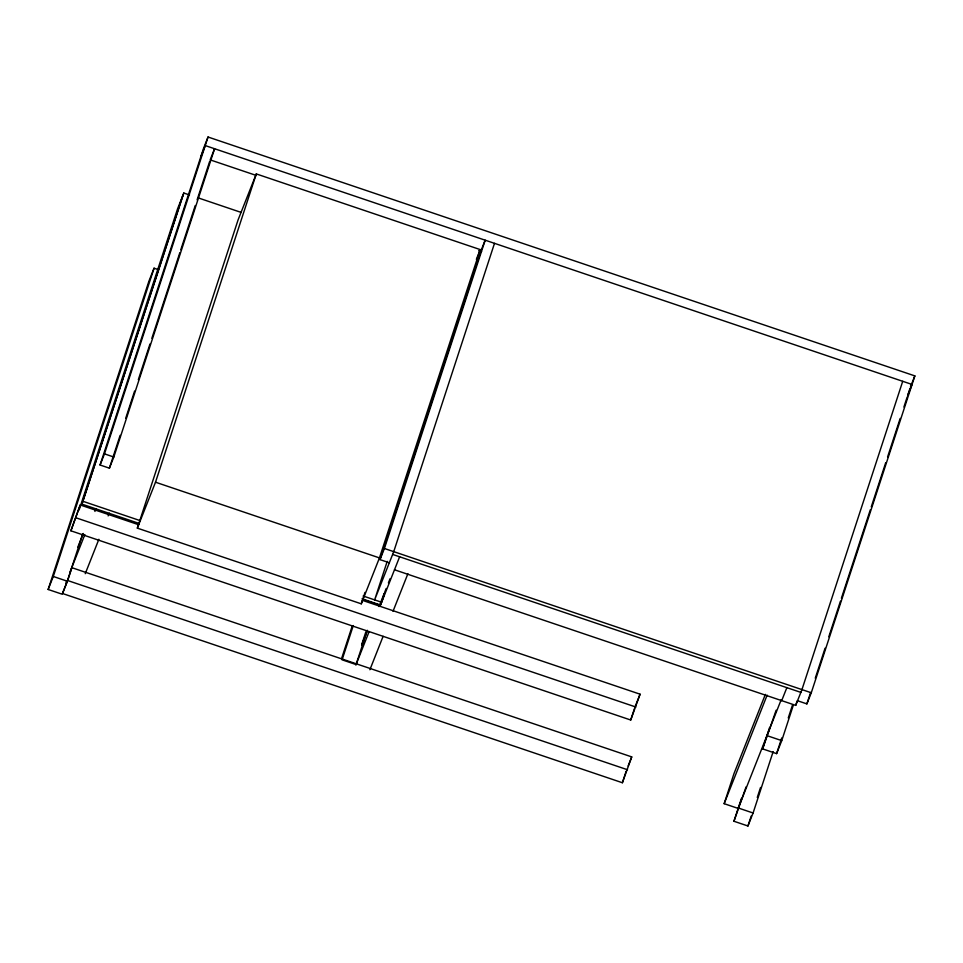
<?xml version="1.0" encoding="UTF-8"?>
<svg xmlns="http://www.w3.org/2000/svg" width="963" height="963" viewBox="0 0 963 963"><rect width="100%" height="100%" fill="white"/><g stroke="black" fill="none" stroke-linecap="round" stroke-linejoin="round"><path stroke-width="1.44" d="M82.686 534.116L67.29 581.207L62.15 594.195L48.15 589.476L148.916 281.172L154.068 268.183L158.257 269.604M48.15 589.476L53.29 576.476L154.068 268.183M362.293 600.31L640.07 694.191L630.729 720.023L70.889 530.806L80.23 504.973L138.636 524.715M70.889 530.806L80.23 504.973M79.135 509.969L177.577 208.802L183.813 193.033L189.506 194.959M138.816 523.342L81.939 504.118L182.717 195.814M81.939 504.118L183.813 193.033M210.175 159.87L214.58 148.735L113.815 457.028L109.397 468.162L100.068 465.009L203.638 148.146L208.044 137.011L914.85 375.895L811.279 692.758L806.874 703.893L797.545 700.739M100.068 465.009L104.486 453.874L208.044 137.011M65.809 583.53L66.736 580.677M67.687 580.533L71.888 567.689L631.728 756.894L622.387 782.738L62.547 593.521L67.687 580.533L627.527 769.75M109.397 468.162L120.134 435.336M125.732 418.207L134.591 391.086M138.323 379.675L149.987 343.984M151.853 338.278L179.852 252.643M180.779 249.79L195.248 205.54M197.114 199.835L209.705 161.29M137.336 528.133L238.102 219.841L256.29 173.918L480.224 249.598L379.458 557.902L361.269 603.825L137.336 528.133L155.512 482.21L256.29 173.918M341.6 658.536L352.326 625.709M353.277 625.565L342.082 659.824L356.069 664.554L367.276 630.296M361.269 603.825L365.001 592.401M379.988 559.611L480.766 251.319L485.171 240.184L384.406 548.489L379.988 559.611L389.329 562.765M387.222 561.345L374.631 599.877L393.735 551.643L494.501 243.338M361.667 644.704L365.856 631.86M362.04 598.781L380.529 605.029L384.261 593.605M384.43 593.677L381.625 602.248L363.147 596.001M630.729 720.023L634.461 708.599M622.387 782.738L626.119 771.315M781.137 699.86L738.152 808.414L724.164 803.684L733.95 773.71L765.368 694.383M773.157 751.622L753.09 813.001L747.95 825.989L733.95 821.258L741.426 798.423M733.95 821.258L746.096 786.855M793.404 704.952L781.751 740.631L776.599 753.62L762.612 748.889L769.606 727.474M762.612 748.889L776.142 710.213M747.95 825.989L751.212 815.998M757.279 797.436L760.553 787.445M776.599 753.62L781.739 737.923M788.264 717.941L792.465 705.097M394.481 569.771L795.703 705.373L797.099 701.088M902.716 381.3L801.95 689.604L795.703 705.373M806.874 703.893L810.605 692.469M815.264 678.205L825.062 648.219M828.794 636.808L840.458 601.129M841.397 598.264L870.323 509.776M871.25 506.923L885.719 462.673M887.585 456.968L900.176 418.424M903.908 407.012L907.182 397.021M909.975 388.45L907.64 395.588L912.045 384.454L205.251 145.582L200.846 156.716M77.774 547.249L83.227 533.49M70.155 571.721L84.876 534.549M94.916 511.449L95.939 508.849M85.25 573.695L98.876 539.28M108.145 515.879L109.228 513.123M476.372 259.336L480.224 249.598M361.835 644.777L367.336 630.861M355.889 665.012L369.118 631.608M379.037 606.558L384.213 593.485M384.538 592.642L386.199 588.477M388.402 582.904L390.051 578.727M380.529 605.029L399.633 556.783M369.888 669.742L383.105 636.338M393.024 611.288L407.903 573.719M634.93 707.179L640.07 694.191M628.129 765.994L631.728 756.894M724.164 803.684L767.138 695.13M781.703 700.643L786.855 687.654M910.444 387.03L914.85 375.895M210.813 160.087L256.423 175.495M478.719 250.621L481.572 251.584M198.041 197.836L240.69 212.257M104.486 453.874L113.815 457.028M384.406 548.489L811.279 692.758M392.627 554.423L800.843 692.385M155.512 482.21L379.458 557.902M83.047 501.338L139.924 520.55M767.752 735.901L781.751 740.631M365.591 600.443L379.578 605.173M76.029 517.817L635.869 707.035M53.29 576.476L67.29 581.207M739.103 808.27L753.09 813.001"/></g></svg>
